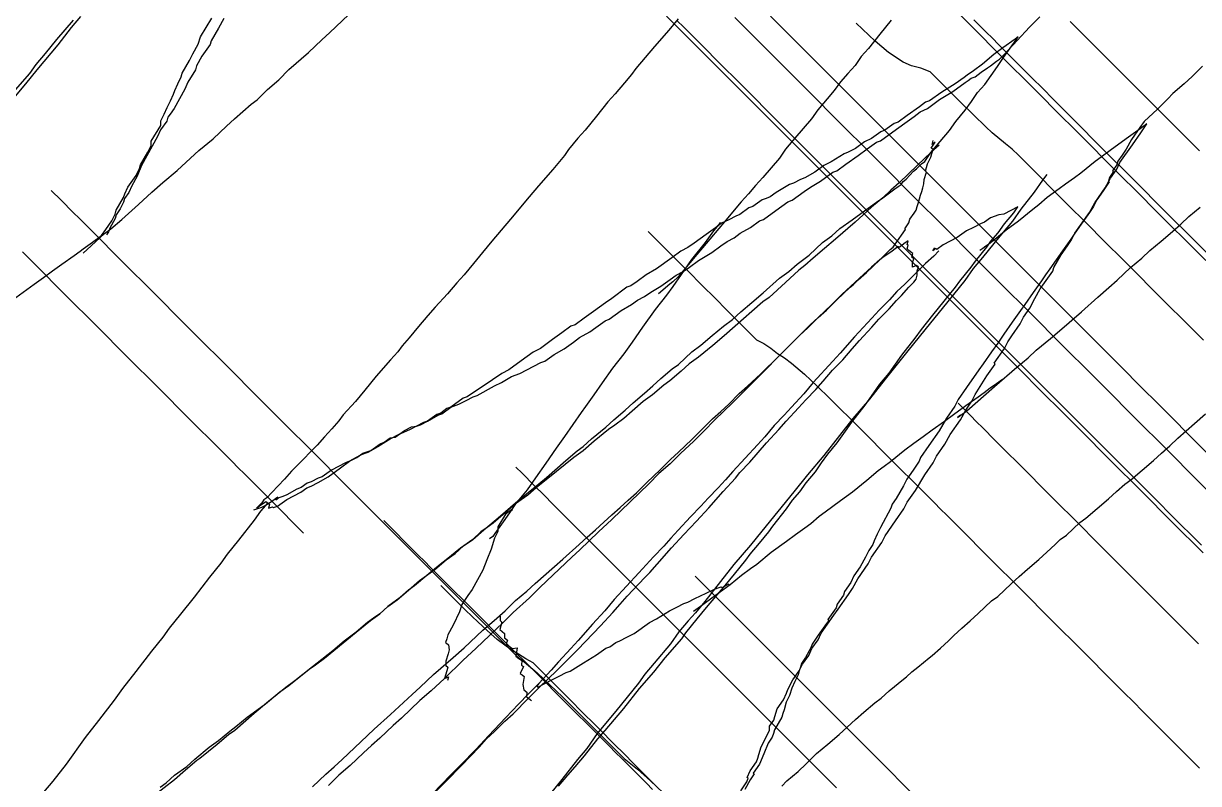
# Model space of a CAD drawing. Extents: x 432 to 1361, y 92 to 1023.
# Drawn here: x 592.3 to 820, y 452.8 to 600 of the extents above; entities that cross this region are included whole.
import ezdxf

# ---------------------------------------------------------------- set-up
doc = ezdxf.new("R2010")
doc.units = 0

msp = doc.modelspace()

# ---------------------------------------------------------------- linework, layer by layer
at = {"layer": '1', "color": 252}
for points in [[(603.295, 601.4, -686.407), (601.492, 599.245, -687.858), (598.878, 595.941, -690.731), (594.866, 591.058, -694.344), (592.658, 588.329, -696.507), (589.048, 584.02, -699.407)], [(603.792, 555.524, -878.784), (603.792, 555.524, -878.784), (603.792, 555.524, -878.784), (603.792, 555.524, -878.784), (605.381, 556.954, -879.439), (607.965, 559.389, -880.064), (609.15, 560.245, -881.429), (611.332, 562.103, -882.767), (614.51, 564.966, -884.075), (617.095, 567.399, -884.701), (619.276, 569.258, -886.037), (622.049, 571.544, -888.057), (624.636, 573.979, -888.685), (626.223, 575.411, -889.337), (628.997, 577.696, -891.357), (631.582, 580.131, -891.982), (633.171, 581.561, -892.637), (636.349, 584.423, -893.945), (637.533, 585.28, -895.312), (639.526, 587.286, -895.253), (641.708, 589.145, -896.592), (643.701, 591.151, -896.535), (647.47, 594.44, -898.525), (650.056, 596.876, -899.151), (651.644, 598.305, -899.806), (655.226, 601.743, -900.403)], [(719.126, 600.928, -157.002), (717.322, 598.774, -158.452), (714.522, 595.617, -159.932), (712.717, 593.463, -161.382), (710.914, 591.31, -162.833), (710.105, 590.159, -164.256), (708.704, 588.58, -164.995), (706.9, 586.426, -166.445), (705.5, 584.848, -167.184), (703.292, 582.119, -169.348), (701.084, 579.39, -171.509), (699.683, 577.81, -172.248), (697.877, 575.657, -173.7), (697.07, 574.505, -175.12), (694.861, 571.776, -177.283), (692.062, 568.618, -178.763), (690.257, 566.464, -180.214), (686.647, 562.157, -183.114), (684.843, 560.003, -184.565), (683.039, 557.849, -186.016), (681.235, 555.694, -187.467), (679.43, 553.54, -188.917), (677.626, 551.387, -190.368), (676.225, 549.808, -191.107), (674.421, 547.654, -192.559), (672.025, 545.073, -193.327), (670.624, 543.494, -194.067), (668.819, 541.34, -195.517), (667.015, 539.186, -196.967), (665.615, 537.607, -197.707), (664.807, 536.457, -199.13), (663.406, 534.878, -199.869), (660.605, 531.721, -201.348), (658.397, 528.992, -203.51), (656.593, 526.837, -204.962), (654.195, 524.256, -205.729), (653.388, 523.105, -207.152), (651.987, 521.527, -207.891), (650.586, 519.948, -208.629), (649.187, 518.369, -209.37), (648.189, 517.366, -209.397), (646.196, 515.359, -209.455), (644.204, 513.353, -209.513), (642.804, 511.775, -210.251), (640.408, 509.194, -211.019), (639.41, 508.19, -211.046), (638.818, 507.762, -210.365), (638.414, 507.186, -211.076), (638.414, 507.186, -211.076), (638.414, 507.186, -211.076), (638.414, 507.186, -211.076), (637.417, 506.183, -211.105), (637.417, 506.183, -211.105), (637.417, 506.183, -211.105), (638.011, 506.611, -211.789), (639.195, 507.467, -213.153), (639.572, 507.172, -215.939), (639.949, 506.876, -218.727), (639.733, 506.153, -220.834), (640.514, 506.433, -222.909), (640.702, 506.285, -224.303), (641.484, 506.566, -226.38), (643.261, 507.849, -228.428), (644.632, 508.557, -231.187), (646.007, 509.265, -233.947), (647.192, 510.12, -235.312), (647.972, 510.401, -237.388), (649.346, 511.109, -240.147), (651.311, 512.245, -243.589), (653.68, 513.957, -246.32), (655.458, 515.239, -248.368), (656.831, 515.948, -251.127), (658.015, 516.803, -252.493), (658.797, 517.083, -254.569), (659.577, 517.364, -256.645), (661.354, 518.646, -258.692), (662.136, 518.927, -260.77), (663.321, 519.782, -262.135), (664.289, 519.915, -265.605), (666.067, 521.199, -267.654), (667.44, 521.906, -270.413), (668.409, 522.039, -273.883), (669.19, 522.32, -275.961), (670.563, 523.027, -278.719), (672.529, 524.162, -282.161), (673.31, 524.443, -284.237), (675.087, 525.726, -286.284), (676.648, 526.287, -290.438), (678.021, 526.995, -293.197), (679.395, 527.703, -295.956), (680.176, 527.982, -298.033), (683.515, 529.827, -304.234), (684.888, 530.535, -306.994), (686.854, 531.671, -310.435), (688.415, 532.231, -314.588), (689.787, 532.939, -317.347), (691.161, 533.647, -320.106), (692.535, 534.354, -322.867), (693.316, 534.635, -324.943), (695.092, 535.918, -326.991), (697.058, 537.055, -330.432), (698.836, 538.338, -332.48), (700.02, 539.193, -333.846), (701.986, 540.329, -337.288), (703.171, 541.185, -338.652), (704.948, 542.469, -340.701), (705.729, 542.748, -342.777), (708.099, 544.459, -345.508), (710.064, 545.594, -348.951), (711.249, 546.45, -350.315), (712.622, 547.158, -353.074), (713.807, 548.014, -354.439), (715.773, 549.15, -357.882), (717.55, 550.433, -359.93), (718.734, 551.289, -361.295), (720.107, 551.996, -364.054), (721.292, 552.853, -365.42), (723.069, 554.136, -367.468), (725.627, 555.699, -371.592), (727.404, 556.983, -373.64), (728.589, 557.838, -375.006), (729.963, 558.546, -377.766), (731.148, 559.402, -379.131), (733.112, 560.537, -382.572), (734.891, 561.821, -384.62), (735.67, 562.102, -386.696), (738.04, 563.813, -389.427), (740.409, 565.524, -392.157), (741.19, 565.804, -394.235), (742.376, 566.659, -395.6), (743.561, 567.515, -396.966), (744.746, 568.371, -398.331), (746.712, 569.507, -401.774), (749.081, 571.216, -404.503), (749.861, 571.498, -406.579), (751.638, 572.781, -408.628), (754.008, 574.492, -411.358), (755.785, 575.774, -413.406), (757.563, 577.059, -415.455), (758.343, 577.339, -417.532), (760.713, 579.049, -420.262), (763.083, 580.761, -422.993), (764.859, 582.046, -425.04), (766.045, 582.901, -426.406), (767.418, 583.608, -429.164), (769.787, 585.32, -431.897), (772.346, 586.883, -436.021), (774.715, 588.595, -438.752), (775.308, 589.022, -439.434), (775.899, 589.45, -440.116), (776.68, 589.73, -442.194), (777.866, 590.585, -443.559), (779.051, 591.441, -444.924), (779.644, 591.869, -445.607), (780.235, 592.298, -446.29), (780.235, 592.298, -446.29), (780.235, 592.298, -446.29), (780.827, 592.725, -446.973), (780.827, 592.725, -446.973), (781.42, 593.152, -447.655), (782.416, 594.156, -447.627), (784.813, 596.738, -446.859), (787.21, 599.319, -446.091), (789.202, 601.325, -446.034)], [(820.838, 497.496, -493.898), (818.449, 499.887, -494.474), (817.253, 501.082, -494.763), (814.864, 503.471, -495.34), (812.473, 505.862, -495.915), (811.279, 507.057, -496.204), (808.888, 509.446, -496.779), (806.498, 511.837, -497.355), (805.303, 513.032, -497.644), (802.914, 515.422, -498.22), (800.524, 517.812, -498.797), (799.329, 519.007, -499.084), (796.939, 521.397, -499.66), (794.55, 523.787, -500.236), (792.16, 526.177, -500.813), (790.964, 527.371, -501.099), (788.574, 529.761, -501.677), (786.185, 532.152, -502.253), (784.99, 533.347, -502.541), (782.6, 535.736, -503.116), (780.21, 538.127, -503.693), (777.822, 540.516, -504.27), (775.432, 542.906, -504.846), (774.237, 544.101, -505.133), (771.846, 546.49, -505.709), (769.457, 548.881, -506.286), (768.261, 550.076, -506.573), (765.873, 552.466, -507.152), (763.482, 554.857, -507.726), (762.287, 556.051, -508.014), (759.897, 558.441, -508.589), (757.508, 560.831, -509.166), (756.312, 562.026, -509.454), (753.922, 564.416, -510.031), (751.533, 566.806, -510.607), (750.338, 568.001, -510.895), (747.947, 570.392, -511.471), (745.557, 572.783, -512.048), (743.168, 575.172, -512.624), (741.973, 576.367, -512.911), (739.582, 578.757, -513.487), (737.192, 581.147, -514.063), (735.998, 582.342, -514.352), (733.607, 584.732, -514.928), (731.219, 587.122, -515.504), (728.828, 589.512, -516.081), (726.438, 591.902, -516.657), (725.245, 593.096, -516.944), (722.853, 595.487, -517.52), (720.465, 597.877, -518.096), (719.269, 599.072, -518.384), (716.88, 601.461, -518.961)], [(730.107, 601.211, -481.274), (732.496, 598.821, -480.698), (734.886, 596.432, -480.12), (736.08, 595.237, -479.833), (738.471, 592.847, -479.256), (740.86, 590.457, -478.68), (742.055, 589.263, -478.393), (744.445, 586.873, -477.817), (746.835, 584.481, -477.241), (748.03, 583.286, -476.952), (750.42, 580.896, -476.377), (752.81, 578.506, -475.8), (754.005, 577.31, -475.511), (756.396, 574.921, -474.936), (758.785, 572.531, -474.359), (761.175, 570.14, -473.784), (762.37, 568.946, -473.495), (764.76, 566.556, -472.918), (767.149, 564.166, -472.342), (768.345, 562.97, -472.055), (770.734, 560.581, -471.478), (773.124, 558.191, -470.902), (774.32, 556.996, -470.614), (776.708, 554.607, -470.039), (779.098, 552.216, -469.462), (781.488, 549.826, -468.886), (783.879, 547.436, -468.31), (785.073, 546.24, -468.022), (787.463, 543.852, -467.446), (789.853, 541.461, -466.869), (791.048, 540.266, -466.582), (793.438, 537.876, -466.006), (795.828, 535.486, -465.429), (797.023, 534.292, -465.142), (799.412, 531.901, -464.566), (801.801, 529.511, -463.989), (804.192, 527.122, -463.412), (805.387, 525.926, -463.125), (807.776, 523.536, -462.549), (810.167, 521.147, -461.973), (811.361, 519.951, -461.684), (813.75, 517.561, -461.108), (816.141, 515.171, -460.533), (817.335, 513.976, -460.245), (819.725, 511.586, -459.667), (822.115, 509.196, -459.092)], [(821.845, 516.648, -571.841), (819.456, 519.038, -572.417), (817.065, 521.427, -572.993), (815.871, 522.623, -573.283), (813.482, 525.013, -573.858), (811.092, 527.402, -574.435), (809.896, 528.598, -574.722), (807.507, 530.988, -575.299), (806.312, 532.183, -575.586), (803.922, 534.572, -576.161), (801.532, 536.963, -576.738), (800.337, 538.157, -577.027), (797.948, 540.548, -577.603), (795.558, 542.937, -578.178), (794.364, 544.132, -578.466), (791.973, 546.521, -579.042), (789.583, 548.912, -579.619), (788.388, 550.107, -579.907), (785.999, 552.497, -580.484), (783.609, 554.887, -581.059), (782.415, 556.083, -581.347), (780.025, 558.472, -581.924), (778.83, 559.668, -582.212), (776.44, 562.057, -582.786), (774.049, 564.448, -583.363), (772.854, 565.642, -583.651), (770.464, 568.032, -584.228), (768.075, 570.423, -584.804), (766.88, 571.617, -585.093), (764.49, 574.008, -585.668), (762.099, 576.398, -586.244), (760.906, 577.593, -586.533), (758.514, 579.983, -587.109), (757.32, 581.178, -587.395), (754.931, 583.568, -587.973), (752.54, 585.958, -588.549), (751.346, 587.153, -588.837), (748.956, 589.543, -589.414), (746.567, 591.932, -589.99), (745.371, 593.128, -590.277), (742.981, 595.517, -590.853), (740.592, 597.907, -591.43), (739.397, 599.102, -591.718), (737.008, 601.493, -592.294)], [(821.361, 554.105, -434.534), (818.972, 556.496, -435.11), (816.582, 558.886, -435.685), (815.387, 560.081, -435.975), (812.998, 562.471, -436.55), (810.607, 564.861, -437.126), (809.412, 566.056, -437.414), (807.023, 568.446, -437.991), (805.829, 569.641, -438.278), (803.438, 572.03, -438.856), (801.048, 574.42, -439.432), (799.854, 575.615, -439.719), (797.464, 578.005, -440.295), (795.074, 580.394, -440.871), (793.878, 581.59, -441.159), (791.489, 583.981, -441.735), (790.294, 585.176, -442.025), (787.904, 587.564, -442.598), (785.515, 589.955, -443.177), (784.32, 591.149, -443.464), (781.93, 593.54, -444.039), (779.541, 595.93, -444.616), (778.345, 597.126, -444.904), (775.957, 599.515, -445.481), (773.565, 601.905, -446.056)], [(590.692, 587.193, -693.064), (593.492, 590.349, -691.585), (594.706, 592.076, -689.451), (596.51, 594.229, -688), (598.718, 596.959, -685.839), (601.922, 600.692, -683.648)], [(590.786, 546.983, -860.267), (594.341, 549.549, -864.364), (596.117, 550.833, -866.41), (597.895, 552.117, -868.458), (599.672, 553.399, -870.506), (602.041, 555.111, -873.237), (603.226, 555.967, -874.602), (603.819, 556.395, -875.286), (603.819, 556.395, -875.286), (605.597, 557.677, -877.334), (607.373, 558.961, -879.381), (607.373, 558.961, -879.381), (607.373, 558.961, -879.381), (607.373, 558.961, -879.381), (607.373, 558.961, -879.381), (607.373, 558.961, -879.381), (607.373, 558.961, -879.381), (608.181, 560.112, -877.96), (609.394, 561.838, -875.827), (610.013, 563.136, -873.01), (610.229, 563.859, -870.905), (611.656, 566.308, -866.667), (611.872, 567.032, -864.561), (612.492, 568.33, -861.746), (614.107, 570.631, -858.9), (614.728, 571.93, -856.086), (614.942, 572.653, -853.98), (616.37, 575.102, -849.743), (616.99, 576.401, -846.925), (617.018, 577.271, -843.427), (618.849, 580.295, -838.476), (618.875, 581.166, -834.978), (619.496, 582.465, -832.162), (620.115, 583.762, -829.345), (620.734, 585.061, -826.529), (621.353, 586.359, -823.714), (621.57, 587.083, -821.609), (622.19, 588.382, -818.793), (622.809, 589.68, -815.977), (623.024, 590.402, -813.871), (624.452, 592.851, -809.634), (625.073, 594.149, -806.816), (626.096, 596.024, -803.289), (626.527, 597.469, -799.08), (628.763, 601.07, -793.419)], [(631.078, 601.039, -803.147), (630.054, 599.166, -806.675), (628.626, 596.716, -810.912), (628.411, 595.993, -813.018), (626.795, 593.692, -815.862), (625.771, 591.818, -819.389), (625.555, 591.095, -821.495), (624.128, 588.646, -825.732), (623.509, 587.348, -828.55), (622.485, 585.474, -832.077), (621.461, 583.6, -835.603), (620.653, 582.45, -837.026), (620.249, 581.874, -837.736), (620.034, 581.151, -839.843), (618.822, 579.426, -841.976), (618.201, 578.127, -844.792), (617.178, 576.253, -848.319), (615.132, 572.505, -855.374), (614.295, 570.484, -860.294), (613.273, 568.61, -863.822), (612.653, 567.311, -866.638), (612.653, 567.311, -866.638), (611.844, 566.161, -868.059), (611.628, 565.439, -870.166), (611.009, 564.139, -872.983), (610.201, 562.99, -874.404), (609.985, 562.266, -876.509), (608.962, 560.392, -880.036), (608.746, 559.668, -882.142), (608.343, 559.093, -882.851), (608.343, 559.093, -882.851), (608.343, 559.093, -882.851)], [(760.424, 600.683, -329.323), (758.216, 597.953, -331.484), (756.006, 595.224, -333.646), (754.608, 593.646, -334.385), (753.395, 591.918, -336.52), (751.994, 590.34, -337.259), (750.594, 588.762, -337.999), (749.381, 587.036, -340.132), (747.982, 585.456, -340.871), (746.178, 583.304, -342.323), (744.965, 581.576, -344.456), (741.76, 577.844, -346.647), (739.956, 575.691, -348.096), (738.744, 573.965, -350.23), (735.54, 570.232, -352.42), (734.14, 568.654, -353.16), (732.738, 567.075, -353.899), (731.338, 565.496, -354.639), (727.73, 561.189, -357.541), (724.525, 557.455, -359.731), (722.72, 555.302, -361.181), (720.512, 552.572, -363.344), (719.111, 550.994, -364.082), (718.115, 549.99, -364.112), (718.115, 549.99, -364.112), (717.521, 549.562, -363.429), (715.342, 547.704, -362.092)], [(718.959, 600.567, -560.198), (720.153, 599.372, -559.909), (722.543, 596.982, -559.334), (724.933, 594.591, -558.756), (726.127, 593.397, -558.469), (728.517, 591.006, -557.892), (729.712, 589.812, -557.605), (732.103, 587.422, -557.028), (734.492, 585.032, -556.453), (735.686, 583.836, -556.164), (738.076, 581.447, -555.589), (740.466, 579.057, -555.013), (741.661, 577.862, -554.724), (744.052, 575.473, -554.148), (746.442, 573.082, -553.573), (747.637, 571.886, -553.284), (750.026, 569.497, -552.708), (752.416, 567.107, -552.132), (753.611, 565.912, -551.844), (756, 563.521, -551.267), (757.196, 562.325, -550.979), (759.585, 559.937, -550.403), (761.975, 557.545, -549.827), (763.171, 556.351, -549.538), (765.561, 553.961, -548.964), (767.951, 551.572, -548.388), (769.145, 550.375, -548.099), (771.535, 547.986, -547.523), (773.925, 545.596, -546.947), (775.12, 544.401, -546.659), (777.508, 542.01, -546.082), (778.704, 540.816, -545.794), (781.095, 538.426, -545.218), (783.484, 536.036, -544.642), (784.678, 534.84, -544.353), (787.069, 532.452, -543.778), (789.457, 530.062, -543.202), (790.652, 528.866, -542.913), (793.043, 526.477, -542.338), (795.433, 524.086, -541.76), (796.628, 522.891, -541.474), (799.018, 520.501, -540.897), (801.406, 518.112, -540.321), (802.602, 516.917, -540.033), (804.991, 514.527, -539.457), (806.186, 513.332, -539.171), (808.576, 510.941, -538.593), (810.967, 508.552, -538.017), (812.161, 507.357, -537.729), (814.551, 504.966, -537.153), (816.942, 502.576, -536.576), (818.136, 501.381, -536.289), (820.526, 498.991, -535.712)], [(820.914, 538.679, -894.289), (818.523, 541.069, -894.863), (816.132, 543.459, -895.438), (814.939, 544.655, -895.729), (812.549, 547.044, -896.303), (810.159, 549.434, -896.879), (808.964, 550.63, -897.168), (806.575, 553.019, -897.745), (804.184, 555.409, -898.32), (802.99, 556.604, -898.609), (800.6, 558.994, -899.185), (799.405, 560.19, -899.473), (797.014, 562.579, -900.048), (795.821, 563.775, -900.337), (793.43, 566.165, -900.912), (791.04, 568.554, -901.489), (789.845, 569.749, -901.778), (787.455, 572.139, -902.354), (785.066, 574.529, -902.93), (783.872, 575.724, -903.217), (782.535, 576.717, -903.754), (779.993, 578.892, -904.597), (778.759, 580.031, -904.953), (776.328, 582.363, -905.603), (773.921, 584.728, -906.211), (771.524, 587.107, -906.8), (769.131, 589.493, -907.382), (767.935, 590.686, -907.671), (766.183, 591.38, -907.731), (764.344, 591.846, -908.369), (762.729, 592.566, -908.883), (759.89, 594.449, -909.705), (757.311, 596.624, -910.383), (754.841, 598.924, -911.003), (753.625, 600.094, -911.301)], [(821.833, 555.348, -319.091), (819.444, 557.737, -319.668), (817.054, 560.128, -320.244), (815.859, 561.323, -320.532), (813.47, 563.713, -321.108), (811.078, 566.103, -321.685), (809.884, 567.298, -321.973), (807.494, 569.688, -322.548), (805.105, 572.078, -323.124), (803.911, 573.274, -323.412), (801.521, 575.663, -323.988), (799.13, 578.052, -324.564), (797.935, 579.248, -324.852), (795.546, 581.638, -325.428), (793.156, 584.028, -326.004), (791.961, 585.223, -326.292), (789.571, 587.613, -326.868), (787.869, 589.316, -327.278), (785.944, 591.24, -327.743), (783.597, 593.587, -328.309), (781.21, 595.974, -328.884), (780.015, 597.169, -329.173), (778.821, 598.363, -329.46), (776.432, 600.754, -330.037)], [(795.092, 600.456, -621.64), (797.481, 598.065, -621.064), (798.678, 596.87, -620.777), (801.066, 594.481, -620.199), (803.457, 592.09, -619.625), (804.652, 590.895, -619.336), (807.042, 588.505, -618.759), (809.43, 586.115, -618.183), (810.627, 584.92, -617.897), (813.015, 582.53, -617.319), (815.406, 580.14, -616.744), (816.6, 578.945, -616.456), (818.991, 576.556, -615.88), (820.185, 575.36, -615.59)], [(618.743, 452.136, -357.854), (619.929, 452.992, -359.218), (621.518, 454.423, -359.872), (623.887, 456.133, -362.602), (625.475, 457.565, -363.258), (628.25, 459.851, -365.277), (630.027, 461.134, -367.325), (632.208, 462.994, -368.663), (633.393, 463.849, -370.027), (635.574, 465.708, -371.364), (639.129, 468.275, -375.461), (641.902, 470.561, -377.481), (643.679, 471.845, -379.529), (647.638, 474.986, -382.912), (648.822, 475.843, -384.278), (650.601, 477.126, -386.327), (656.74, 482.126, -391.048), (659.514, 484.413, -393.068), (661.29, 485.696, -395.116), (662.878, 487.128, -395.77), (664.656, 488.412, -397.82), (666.838, 490.27, -399.155), (669.019, 492.129, -400.493), (671.98, 494.268, -403.905), (674.162, 496.126, -405.245), (675.939, 497.41, -407.291), (677.528, 498.841, -407.945), (679.305, 500.124, -409.994), (681.486, 501.983, -411.329), (684.26, 504.269, -413.35), (688.03, 507.559, -415.341), (691.396, 510.274, -418.043), (693.577, 512.132, -419.38), (697.346, 515.422, -421.37), (699.528, 517.281, -422.708), (700.713, 518.136, -424.074), (702.302, 519.568, -424.728), (705.076, 521.854, -426.747), (706.664, 523.285, -427.402), (708.846, 525.144, -428.739), (710.434, 526.575, -429.393), (712.615, 528.434, -430.73), (714.204, 529.864, -431.384), (715.793, 531.296, -432.039), (717.974, 533.154, -433.375), (719.159, 534.01, -434.74), (721.744, 536.444, -435.366), (723.521, 537.728, -437.415), (725.702, 539.587, -438.752), (727.883, 541.445, -440.089), (729.66, 542.727, -442.135), (731.249, 544.16, -442.79), (733.431, 546.018, -444.127), (735.611, 547.876, -445.465), (738.79, 550.738, -446.773), (740.568, 552.022, -448.822), (742.156, 553.453, -449.476), (744.526, 555.164, -452.207), (747.11, 557.598, -452.832), (748.888, 558.882, -454.88), (750.476, 560.313, -455.534), (752.846, 562.023, -458.265), (755.216, 563.735, -460.996), (757.586, 565.446, -463.726), (758.77, 566.301, -465.092), (761.14, 568.013, -467.822), (761.732, 568.44, -468.506), (761.732, 568.44, -468.506), (761.732, 568.44, -468.506), (762.324, 568.869, -469.189), (762.729, 569.445, -468.477), (763.321, 569.871, -469.159), (764.721, 571.45, -468.419), (765.314, 571.878, -469.104), (765.314, 571.878, -469.104), (766.311, 572.882, -469.075), (766.903, 573.31, -469.758), (766.903, 573.31, -469.758), (768.115, 575.036, -467.624), (769.92, 577.189, -466.172), (771.724, 579.343, -464.723), (772.936, 581.069, -462.588), (774.741, 583.223, -461.138), (775.953, 584.949, -459.005), (777.165, 586.675, -456.872), (778.564, 588.255, -456.131), (779.777, 589.981, -453.998), (780.99, 591.706, -451.866), (782.201, 593.432, -449.732), (783.816, 595.734, -446.887), (784.625, 596.885, -445.465), (785.029, 597.461, -444.754), (785.029, 597.461, -444.754), (785.029, 597.461, -444.754), (785.029, 597.461, -444.754), (784.436, 597.032, -444.071), (782.067, 595.321, -441.341), (780.29, 594.038, -439.291), (778.108, 592.179, -437.955), (776.331, 590.896, -435.907), (775.147, 590.04, -434.542), (774.554, 589.613, -433.86), (772.776, 588.329, -431.811), (770.219, 586.766, -427.687), (767.849, 585.055, -424.956), (767.067, 584.774, -422.878), (765.883, 583.919, -421.514), (763.513, 582.208, -418.783), (761.737, 580.924, -416.735), (760.956, 580.644, -414.659), (759.179, 579.36, -412.609), (758.398, 579.081, -410.534), (756.621, 577.797, -408.486), (755.247, 577.089, -405.727), (753.471, 575.805, -403.678), (752.098, 575.098, -400.919), (751.317, 574.817, -398.842), (748.757, 573.254, -394.718), (747.385, 572.546, -391.96), (745.607, 571.263, -389.909), (743.642, 570.127, -386.47), (742.861, 569.847, -384.392), (741.488, 569.139, -381.634), (740.708, 568.858, -379.558), (738.149, 567.295, -375.432), (736.964, 566.439, -374.067), (736.184, 566.159, -371.991), (735.402, 565.879, -369.915), (733.626, 564.596, -367.867), (732.845, 564.314, -365.79), (731.069, 563.032, -363.742), (730.288, 562.752, -361.665), (728.914, 562.044, -358.906), (727.541, 561.336, -356.146), (726.356, 560.48, -354.781), (724.579, 559.196, -352.733), (722.21, 557.486, -350.003), (721.025, 556.631, -348.638), (719.651, 555.922, -345.878), (717.874, 554.638, -343.83), (714.912, 552.5, -340.416), (712.946, 551.363, -336.975), (711.169, 550.08, -334.927), (709.984, 549.225, -333.561), (709.204, 548.945, -331.484), (706.241, 546.806, -328.071), (705.058, 545.951, -326.706), (703.872, 545.094, -325.341), (702.686, 544.238, -323.975), (700.91, 542.955, -321.926), (699.134, 541.673, -319.88), (698.352, 541.393, -317.802), (696.574, 540.109, -315.755), (694.798, 538.825, -313.706), (692.428, 537.114, -310.975), (691.055, 536.406, -308.217), (689.869, 535.55, -306.851), (688.684, 534.694, -305.484), (686.315, 532.984, -302.755), (684.942, 532.276, -299.996), (683.165, 530.992, -297.947), (678.237, 527.716, -291.093), (677.456, 527.438, -289.016), (675.087, 525.726, -286.284), (674.305, 525.447, -284.209), (673.121, 524.591, -282.843), (672.34, 524.31, -280.767), (670.563, 523.027, -278.719), (669.782, 522.747, -276.643), (668.409, 522.039, -273.883), (667.036, 521.33, -271.123), (664.881, 520.344, -266.288), (663.508, 519.634, -263.528), (660.951, 518.071, -259.405), (658.986, 516.936, -255.963), (658.204, 516.656, -253.886), (657.424, 516.375, -251.809), (655.458, 515.239, -248.368), (654.678, 514.959, -246.292), (653.304, 514.252, -243.533), (651.93, 513.542, -240.773), (650.154, 512.259, -238.726), (649.372, 511.979, -236.648), (648, 511.272, -233.89), (647.219, 510.991, -231.814), (646.033, 510.135, -230.447), (645.253, 509.856, -228.371), (643.288, 508.72, -224.929), (642.507, 508.44, -222.852), (641.726, 508.159, -220.776), (641.133, 507.731, -220.092), (641.538, 508.307, -219.382), (641.538, 508.307, -219.382), (640.353, 507.451, -218.017), (640.353, 507.451, -218.017), (639.76, 507.023, -217.333), (638.387, 506.316, -214.575), (637.607, 506.035, -212.498), (636.825, 505.755, -210.423)], [(820.752, 591.772, -616.536), (818.758, 589.765, -616.592), (817.169, 588.334, -615.938), (814.988, 586.476, -614.601), (813.991, 585.472, -614.63), (811.999, 583.466, -614.687), (809.413, 581.032, -614.06), (809.413, 581.032, -614.06), (809.413, 581.032, -614.06), (809.413, 581.032, -614.06), (809.413, 581.032, -614.06), (809.413, 581.032, -614.06), (809.413, 581.032, -614.06), (808.605, 579.881, -615.484), (806.989, 577.579, -618.328), (805.965, 575.706, -621.852), (805.157, 574.554, -623.276), (804.349, 573.404, -624.698), (804.134, 572.681, -626.804), (803.326, 571.53, -628.226), (803.516, 571.382, -629.62), (802.707, 570.232, -631.041), (802.492, 569.509, -633.148), (802.678, 569.361, -634.541), (801.468, 567.635, -636.676), (800.256, 565.909, -638.81), (799.636, 564.611, -641.625), (798.827, 563.46, -643.047), (797.212, 561.158, -645.891), (795.999, 559.432, -648.024), (795.192, 558.281, -649.446), (793.576, 555.98, -652.29), (792.363, 554.254, -654.425), (791.152, 552.528, -656.557), (790.344, 551.376, -657.981), (789.536, 550.225, -659.402), (787.92, 547.924, -662.247), (786.305, 545.623, -665.091), (785.495, 544.471, -666.513), (783.881, 542.171, -669.358), (782.264, 539.869, -672.202), (781.052, 538.143, -674.336), (779.84, 536.416, -676.469), (778.224, 534.114, -679.314), (777.416, 532.964, -680.737), (774.992, 529.512, -685.003), (773.376, 527.21, -687.848), (772.756, 525.912, -690.665), (771.14, 523.609, -693.509), (769.713, 521.161, -697.746), (767.692, 518.284, -701.303), (766.077, 515.982, -704.146), (765.86, 515.259, -706.251), (764.649, 513.534, -708.387), (763.435, 511.807, -710.518), (762.817, 510.509, -713.334), (761.39, 508.06, -717.573), (760.581, 506.909, -718.995), (760.366, 506.186, -721.101), (758.318, 502.438, -728.154), (757.698, 501.139, -730.969), (757.08, 499.841, -733.787), (756.865, 499.118, -735.892), (756.056, 497.968, -737.315), (755.436, 496.669, -740.13), (754.413, 494.796, -743.659), (753.2, 493.069, -745.791), (752.581, 491.771, -748.607), (751.369, 490.044, -750.739), (751.153, 489.322, -752.846), (749.941, 487.596, -754.978), (749.726, 486.872, -757.085), (748.11, 484.571, -759.928), (748.298, 484.423, -761.323), (747.895, 483.848, -762.034), (746.278, 481.547, -764.878), (745.065, 479.82, -767.011), (744.85, 479.098, -769.116), (743.826, 477.223, -772.642), (743.018, 476.073, -774.067), (742.803, 475.35, -776.17), (742.588, 474.627, -778.275), (742.371, 473.903, -780.379), (741.751, 472.605, -783.194), (741.133, 471.307, -786.011), (740.702, 469.861, -790.222), (740.082, 468.563, -793.039), (739.651, 467.117, -797.247), (739.435, 466.395, -799.354), (739.22, 465.67, -801.459), (737.792, 463.221, -805.695), (737.576, 462.499, -807.801), (737.361, 461.775, -809.907), (736.553, 460.625, -811.329), (735.717, 458.603, -816.25), (734.881, 456.581, -821.17), (733.669, 454.856, -823.304), (733.858, 454.707, -824.698), (733.05, 453.557, -826.12), (732.026, 451.684, -829.648)], [(731.245, 451.403, -827.57), (732.457, 453.129, -825.437), (732.673, 453.852, -823.332), (732.485, 454, -821.939), (733.104, 455.298, -819.122), (734.317, 457.024, -816.988), (734.532, 457.748, -814.885), (734.747, 458.47, -812.779), (735.179, 459.917, -808.569), (736.821, 463.088, -802.225), (736.849, 463.959, -798.727), (737.658, 465.11, -797.306), (737.872, 465.833, -795.201), (738.305, 467.279, -790.99), (739.517, 469.005, -788.857), (740.136, 470.303, -786.041), (740.352, 471.027, -783.934), (741.374, 472.901, -780.407), (742.588, 474.627, -778.275), (743.207, 475.924, -775.459), (744.419, 477.65, -773.325), (745.039, 478.95, -770.509), (746.251, 480.676, -768.376), (746.87, 481.974, -765.56), (748.083, 483.701, -763.427), (749.294, 485.426, -761.293), (750.102, 486.578, -759.871), (752.123, 489.454, -756.316), (752.931, 490.606, -754.893), (753.954, 492.478, -751.366), (755.974, 495.356, -747.81), (756.594, 496.654, -744.995), (758.613, 499.53, -741.438), (759.233, 500.829, -738.622), (761.253, 503.706, -735.067), (762.869, 506.008, -732.222), (763.489, 507.306, -729.406), (765.105, 509.608, -726.562), (766.936, 512.633, -721.611), (768.553, 514.935, -718.767), (769.172, 516.233, -715.951), (770.787, 518.533, -713.107), (771.811, 520.407, -709.58), (773.832, 523.285, -706.025), (774.855, 525.159, -702.497), (776.066, 526.885, -700.364), (776.686, 528.183, -697.547), (778.923, 531.784, -691.887), (780.537, 534.085, -689.042), (780.35, 534.232, -687.648), (782.371, 537.109, -684.093), (782.989, 538.408, -681.276), (783.798, 539.558, -679.855), (785.414, 541.859, -677.01), (786.033, 543.159, -674.194), (787.245, 544.884, -672.061), (788.27, 546.758, -668.533), (789.292, 548.632, -665.006), (790.101, 549.782, -663.583), (791.718, 552.084, -660.74), (791.933, 552.807, -658.635), (793.36, 555.256, -654.395), (794.572, 556.982, -652.262), (795.379, 558.133, -650.84), (795.999, 559.432, -648.024), (798.827, 563.46, -643.047), (799.852, 565.333, -639.52), (801.872, 568.211, -635.963), (802.895, 570.084, -632.436), (804.107, 571.81, -630.303), (804.727, 573.109, -627.486), (807.15, 576.561, -623.22), (808.766, 578.863, -620.374), (809.574, 580.014, -618.953), (809.978, 580.589, -618.243), (809.978, 580.589, -618.243), (809.387, 580.161, -617.56), (809.387, 580.161, -617.56), (809.387, 580.161, -617.56), (809.387, 580.161, -617.56), (809.387, 580.161, -617.56), (808.202, 579.306, -616.195), (806.424, 578.022, -614.145), (805.24, 577.167, -612.781), (802.87, 575.455, -610.049), (801.093, 574.172, -608.002), (799.907, 573.317, -606.636), (797.134, 571.03, -604.617), (795.95, 570.175, -603.252), (794.171, 568.891, -601.203), (792.987, 568.036, -599.839), (790.618, 566.324, -597.107), (789.028, 564.893, -596.453), (787.844, 564.038, -595.089), (785.069, 561.751, -593.069), (782.701, 560.04, -590.337), (780.518, 558.18, -589), (779.335, 557.325, -587.635), (778.744, 556.898, -586.952), (778.744, 556.898, -586.952), (778.151, 556.471, -586.27), (778.151, 556.471, -586.27), (777.559, 556.042, -585.587), (777.559, 556.042, -585.587), (777.559, 556.042, -585.587), (777.559, 556.042, -585.587), (777.559, 556.042, -585.587)], [(769.704, 576.467, -468.278), (768.115, 575.036, -467.624), (765.53, 572.602, -466.997), (761.948, 569.164, -466.401), (760.359, 567.732, -465.746), (758.77, 566.301, -465.092), (756.589, 564.443, -463.755), (755.001, 563.012, -463.101), (753.411, 561.581, -462.447), (749.641, 558.292, -460.456), (747.46, 556.433, -459.118), (745.279, 554.574, -457.782), (743.691, 553.143, -457.128), (742.505, 552.287, -455.762), (739.92, 549.853, -455.137), (736.743, 546.991, -453.828), (735.558, 546.136, -452.462), (733.376, 544.277, -451.125), (731.788, 542.847, -450.471), (728.019, 539.556, -448.481), (725.836, 537.697, -447.143), (723.063, 535.411, -445.124), (721.286, 534.128, -443.076), (719.697, 532.696, -442.421), (717.516, 530.838, -441.085), (716.331, 529.982, -439.719), (714.15, 528.123, -438.381), (712.372, 526.84, -436.333), (710.191, 524.981, -434.996), (708.603, 523.55, -434.343), (706.825, 522.267, -432.295), (705.641, 521.411, -430.929), (702.866, 519.125, -428.91), (700.686, 517.266, -427.573), (698.908, 515.982, -425.524), (695.542, 513.268, -422.822), (691.585, 510.127, -419.436), (689.996, 508.695, -418.783), (687.626, 506.983, -416.052), (683.263, 503.266, -413.378), (682.079, 502.411, -412.014), (680.893, 501.555, -410.647), (679.305, 500.124, -409.994), (676.937, 498.413, -407.263), (674.162, 496.126, -405.245), (672.977, 495.27, -403.877), (670.795, 493.411, -402.54), (668.022, 491.126, -400.52), (666.838, 490.27, -399.155), (665.248, 488.838, -398.501), (662.878, 487.128, -395.77), (661.29, 485.696, -395.116), (660.105, 484.841, -393.751), (658.92, 483.986, -392.387), (656.74, 482.126, -391.048), (654.37, 480.415, -388.318), (652.188, 478.557, -386.981), (648.23, 475.415, -383.595), (644.864, 472.7, -380.895), (643.086, 471.416, -378.846), (639.72, 468.702, -376.144), (636.948, 466.416, -374.125), (635.358, 464.984, -373.47), (633.177, 463.126, -372.132), (631.992, 462.27, -370.768), (629.811, 460.411, -369.431), (626.445, 457.697, -366.728), (625.853, 457.27, -366.045), (623.671, 455.411, -364.709), (621.49, 453.552, -363.372), (617.532, 450.41, -359.987)], [(648.276, 452.19, -480.14), (650.862, 454.623, -480.766), (652.451, 456.054, -481.419), (654.039, 457.485, -482.075), (657.621, 460.922, -482.672), (660.206, 463.357, -483.296), (663.384, 466.219, -484.606), (667.557, 470.084, -485.886), (669.146, 471.514, -486.54), (671.731, 473.948, -487.166), (675.502, 477.238, -489.157), (677.683, 479.097, -490.495), (681.265, 482.534, -491.092), (683.446, 484.393, -492.427), (685.627, 486.252, -493.764), (687.62, 488.257, -493.708), (689.801, 490.117, -495.046), (691.39, 491.548, -495.699), (695.16, 494.838, -497.69), (696.748, 496.269, -498.344), (699.926, 499.131, -499.654), (701.515, 500.562, -500.309), (703.103, 501.992, -500.961), (704.693, 503.424, -501.616), (706.282, 504.855, -502.27), (707.87, 506.285, -502.925), (709.459, 507.717, -503.579), (711.048, 509.148, -504.233), (713.04, 511.154, -504.176), (715.626, 513.588, -504.802), (717.618, 515.594, -504.745), (719.207, 517.026, -505.4), (721.792, 519.459, -506.025), (725.777, 523.472, -505.911), (727.367, 524.904, -506.567), (728.955, 526.334, -507.22), (730.948, 528.341, -507.163), (732.537, 529.772, -507.817), (735.123, 532.206, -508.444), (738.704, 535.643, -509.041), (740.697, 537.65, -508.983), (742.691, 539.656, -508.927), (744.279, 541.087, -509.582), (746.272, 543.093, -509.524), (747.86, 544.525, -510.179), (749.853, 546.531, -510.12), (752.438, 548.965, -510.747), (753.031, 549.393, -511.429), (754.026, 550.395, -511.402), (755.616, 551.827, -512.056), (758.201, 554.261, -512.681), (759.197, 555.264, -512.652), (760.193, 556.267, -512.624), (760.786, 556.696, -513.308), (760.786, 556.696, -513.308), (760.786, 556.696, -513.308), (760.786, 556.696, -513.308), (761.191, 557.27, -512.596), (763.21, 560.148, -509.04), (763.022, 560.295, -507.647), (763.829, 561.446, -506.224), (764.046, 562.169, -504.119), (764.853, 563.32, -502.697), (765.257, 563.896, -501.986), (765.472, 564.619, -499.881), (765.689, 565.341, -497.777), (765.905, 566.064, -495.672), (766.12, 566.787, -493.566), (766.335, 567.51, -491.461), (766.551, 568.234, -489.355), (766.767, 568.956, -487.251), (766.794, 569.828, -483.751), (767.225, 571.272, -479.543), (767.037, 571.42, -478.148), (767.468, 572.867, -473.939), (768.088, 574.165, -471.123), (768.303, 574.887, -469.017), (768.519, 575.611, -466.912), (768.33, 575.758, -465.519), (768.142, 575.906, -464.126), (768.95, 577.057, -462.702), (768.357, 576.628, -462.02), (768.357, 576.628, -462.02), (768.357, 576.628, -462.02), (768.357, 576.628, -462.02), (768.357, 576.628, -462.02), (768.357, 576.628, -462.02), (768.357, 576.628, -462.02), (768.573, 577.352, -459.915)], [(790.565, 570.824, -578.219), (789.756, 569.674, -579.641), (788.141, 567.373, -582.487), (785.529, 564.068, -585.359), (783.913, 561.766, -588.204), (782.109, 559.612, -589.654), (780.304, 557.458, -591.106), (778.096, 554.728, -593.266), (776.292, 552.575, -594.718), (774.676, 550.273, -597.562), (772.467, 547.544, -599.724), (770.258, 544.814, -601.887), (768.05, 542.085, -604.048), (765.841, 539.356, -606.21), (763.633, 536.626, -608.371), (759.217, 531.168, -612.695), (756.201, 527.287, -616.28), (752.995, 523.556, -618.469), (750.383, 520.25, -621.342), (747.367, 516.37, -624.927), (744.162, 512.638, -627.116), (741.549, 509.333, -629.99), (735.328, 501.719, -635.764), (733.119, 498.991, -637.928), (729.915, 495.258, -640.116), (727.302, 491.954, -642.989), (724.285, 488.073, -646.573), (722.481, 485.919, -648.024), (721.082, 484.34, -648.764), (719.277, 482.187, -650.215), (717.661, 479.885, -653.06), (714.456, 476.152, -655.25), (712.652, 473.999, -656.701), (711.439, 472.272, -658.833), (709.231, 469.543, -660.996), (707.022, 466.814, -663.157), (703.414, 462.505, -666.058), (701.393, 459.628, -669.613), (699.589, 457.474, -671.063), (696.572, 453.594, -674.648), (694.364, 450.865, -676.81)], [(597.632, 567.724, -882.344), (599.555, 565.799, -881.881), (601.904, 563.451, -881.314), (603.096, 562.259, -881.028), (605.485, 559.87, -880.45), (607.874, 557.481, -879.874), (609.07, 556.285, -879.586), (611.458, 553.895, -879.01), (613.849, 551.506, -878.434), (615.045, 550.31, -878.147), (617.433, 547.921, -877.571), (619.823, 545.53, -876.994), (621.018, 544.335, -876.707), (623.409, 541.946, -876.13), (625.797, 539.555, -875.553), (628.188, 537.166, -874.978), (629.383, 535.971, -874.69), (631.773, 533.581, -874.114), (634.162, 531.19, -873.537), (635.357, 529.996, -873.248), (637.747, 527.606, -872.673), (640.137, 525.216, -872.097), (642.526, 522.826, -871.521), (644.916, 520.436, -870.944), (646.111, 519.241, -870.657), (648.501, 516.851, -870.079), (650.89, 514.461, -869.503), (652.086, 513.266, -869.216), (654.476, 510.877, -868.642), (656.865, 508.486, -868.064), (658.06, 507.291, -867.775), (660.449, 504.901, -867.201), (662.84, 502.511, -866.624), (664.034, 501.317, -866.336), (666.425, 498.926, -865.76), (668.815, 496.537, -865.183), (670.009, 495.341, -864.896), (672.398, 492.951, -864.319), (674.789, 490.562, -863.744), (677.179, 488.172, -863.167), (678.373, 486.977, -862.879), (680.764, 484.587, -862.303), (683.153, 482.196, -861.726), (685.543, 479.806, -861.15), (687.933, 477.417, -860.573), (689.269, 476.423, -860.036), (691.81, 474.248, -859.194), (693.044, 473.109, -858.838), (694.266, 471.951, -858.506), (696.682, 469.599, -857.882), (699.083, 467.225, -857.286), (701.477, 464.842, -856.701), (703.869, 462.455, -856.121), (705.065, 461.26, -855.831), (707.454, 458.872, -855.255), (708.65, 457.677, -854.966), (711.273, 455.62, -853.981), (713.761, 453.37, -853.229), (716.193, 451.039, -852.58)], [(695.953, 452.296, -677.465), (697.758, 454.451, -676.014), (699.158, 456.029, -675.276), (700.962, 458.183, -673.824), (703.575, 461.487, -670.951), (704.975, 463.066, -670.211), (706.781, 465.22, -668.762), (708.584, 467.374, -667.311), (711.601, 471.254, -663.727), (714.401, 474.411, -662.246), (716.61, 477.141, -660.086), (719.815, 480.873, -657.895), (720.622, 482.024, -656.471), (722.831, 484.753, -654.31), (724.635, 486.907, -652.859), (726.44, 489.061, -651.409), (728.245, 491.215, -649.958), (730.049, 493.369, -648.509), (732.258, 496.099, -646.347), (733.065, 497.249, -644.925), (734.87, 499.403, -643.474), (736.674, 501.557, -642.022), (737.482, 502.708, -640.6), (740.094, 506.013, -637.727), (741.306, 507.739, -635.594), (742.706, 509.318, -634.854), (743.919, 511.044, -632.721), (745.724, 513.198, -631.271), (746.935, 514.924, -629.138), (748.147, 516.649, -627.003), (749.951, 518.805, -625.553), (751.567, 521.106, -622.708), (752.78, 522.833, -620.576), (755.392, 526.137, -617.703), (756.604, 527.862, -615.568), (758.22, 530.165, -612.723), (760.025, 532.318, -611.273), (762.448, 535.77, -607.007), (765.06, 539.075, -604.133), (766.273, 540.802, -602.001), (768.481, 543.531, -599.838), (770.689, 546.261, -597.676), (772.899, 548.99, -595.515), (773.706, 550.141, -594.092), (775.915, 552.87, -591.93), (776.722, 554.02, -590.508), (778.931, 556.75, -588.345), (779.74, 557.902, -586.924), (781.14, 559.479, -586.184), (781.14, 559.479, -586.184), (781.14, 559.479, -586.184), (782.351, 561.206, -584.052), (784.156, 563.36, -582.601), (784.963, 564.511, -581.178), (784.963, 564.511, -581.178), (784.963, 564.511, -581.178), (784.963, 564.511, -581.178), (784.963, 564.511, -581.178), (784.963, 564.511, -581.178), (783.592, 563.802, -578.418), (782.218, 563.095, -575.66), (781.248, 562.962, -572.188), (779.686, 562.401, -568.035), (778.501, 561.546, -566.67), (777.721, 561.266, -564.595), (776.347, 560.558, -561.835), (774.974, 559.85, -559.076), (773.198, 558.567, -557.027), (771.824, 557.858, -554.269), (770.45, 557.151, -551.509), (769.265, 556.295, -550.144), (769.078, 556.442, -548.75), (768.485, 556.015, -548.067), (768.485, 556.015, -548.067), (768.485, 556.015, -548.067), (768.485, 556.015, -548.067), (768.485, 556.015, -548.067), (768.485, 556.015, -548.067), (768.485, 556.015, -548.067), (768.485, 556.015, -548.067), (768.485, 556.015, -548.067), (768.485, 556.015, -548.067), (768.485, 556.015, -548.067), (768.485, 556.015, -548.067), (768.485, 556.015, -548.067), (768.485, 556.015, -548.067), (768.485, 556.015, -548.067), (768.485, 556.015, -548.067), (768.89, 556.59, -547.356)], [(773.859, 524.156, -702.526), (773.267, 523.727, -701.842), (773.267, 523.727, -701.842), (773.267, 523.727, -701.842), (773.267, 523.727, -701.842), (775.044, 525.011, -703.891), (778.815, 528.301, -705.882), (780.403, 529.732, -706.535), (784.765, 533.45, -709.211), (786.946, 535.308, -710.546), (788.536, 536.739, -711.201), (791.309, 539.025, -713.221), (793.49, 540.884, -714.557), (797.26, 544.174, -716.549), (800.437, 547.036, -717.857), (802.618, 548.895, -719.195), (804.208, 550.327, -719.848), (806.793, 552.76, -720.474), (808.973, 554.618, -721.81), (810.563, 556.05, -722.464), (812.744, 557.908, -723.802), (814.926, 559.768, -725.14), (816.514, 561.198, -725.793), (818.103, 562.629, -726.447), (820.284, 564.488, -727.786)], [(726.949, 560.908, -355.464), (726.949, 560.908, -355.464), (727.353, 561.483, -354.754), (727.353, 561.483, -354.754), (727.353, 561.483, -354.754), (727.353, 561.483, -354.754), (727.353, 561.483, -354.754), (725.952, 559.904, -355.492), (724.336, 557.602, -358.338), (721.724, 554.299, -361.21), (719.703, 551.422, -364.766), (718.088, 549.12, -367.61), (716.876, 547.393, -369.743), (714.667, 544.664, -371.906), (712.243, 541.211, -376.172), (710.223, 538.334, -379.727), (708.607, 536.034, -382.571), (706.398, 533.303, -384.735), (704.378, 530.427, -388.29), (702.763, 528.126, -391.134), (701.146, 525.825, -393.979), (700.338, 524.672, -395.401), (698.723, 522.371, -398.245), (697.106, 520.07, -401.091), (695.491, 517.767, -403.935), (693.47, 514.892, -407.49), (691.45, 512.015, -411.045), (689.833, 509.713, -413.89), (687.626, 506.983, -416.052), (686.413, 505.257, -418.185), (685.202, 503.531, -420.318), (683.586, 501.229, -423.163), (683.181, 500.654, -423.875), (682.59, 500.227, -423.191), (682.59, 500.227, -423.191)], [(672.182, 451.298, -582.999), (674.174, 453.304, -582.942), (677.163, 456.314, -582.857), (680.556, 459.899, -582.06), (681.958, 461.478, -581.319), (683.546, 462.909, -581.974), (685.539, 464.914, -581.917), (687.128, 466.347, -582.573), (690.117, 469.355, -582.487), (692.11, 471.362, -582.43), (695.691, 474.799, -583.027), (697.684, 476.805, -582.97), (699.677, 478.811, -582.913), (704.068, 483.4, -582.088), (706.464, 485.982, -581.321), (707.863, 487.56, -580.581), (709.264, 489.139, -579.84), (712.657, 492.724, -579.044), (713.654, 493.728, -579.015), (715.054, 495.306, -578.277), (717.854, 498.463, -576.797), (720.252, 501.045, -576.029), (722.649, 503.626, -575.26), (725.045, 506.207, -574.493), (727.846, 509.365, -573.014), (730.244, 511.947, -572.246), (731.051, 513.098, -570.823), (733.044, 515.104, -570.767), (736.248, 518.837, -568.577), (738.646, 521.419, -567.809), (740.046, 522.997, -567.069), (742.443, 525.579, -566.301), (743.844, 527.157, -565.56), (745.836, 529.163, -565.504), (747.237, 530.743, -564.764), (749.042, 532.896, -563.314), (751.034, 534.902, -563.257), (752.839, 537.057, -561.806), (754.239, 538.635, -561.068), (756.636, 541.217, -560.3), (758.036, 542.795, -559.56), (760.028, 544.803, -559.502), (761.429, 546.381, -558.763), (762.424, 547.384, -558.734), (763.826, 548.962, -557.995), (764.823, 549.965, -557.965), (765.226, 550.541, -557.255), (765.226, 550.541, -557.255), (765.226, 550.541, -557.255), (765.226, 550.541, -557.255), (765.226, 550.541, -557.255), (765.441, 551.263, -555.15), (765.47, 552.135, -551.651), (765.685, 552.857, -549.546), (765.307, 553.153, -546.758), (764.527, 552.872, -544.682), (764.554, 553.743, -541.184), (764.77, 554.466, -539.079), (764.392, 554.761, -536.291), (764.609, 555.484, -534.187), (764.42, 555.632, -532.792), (763.855, 556.075, -528.611), (763.478, 556.37, -525.823), (763.694, 557.093, -523.718), (763.694, 557.093, -523.718), (763.505, 557.241, -522.324), (763.721, 557.963, -520.219), (763.129, 557.535, -519.537), (763.129, 557.535, -519.537), (762.536, 557.108, -518.854), (761.944, 556.679, -518.172), (761.944, 556.679, -518.172), (761.755, 556.828, -516.778), (761.162, 556.399, -516.095), (760.571, 555.971, -515.412), (759.385, 555.117, -514.046), (758.794, 554.689, -513.364), (758.201, 554.261, -512.681), (756.612, 552.829, -512.027), (755.024, 551.399, -511.373), (753.434, 549.969, -510.719), (750.849, 547.534, -510.091), (748.857, 545.528, -510.15), (746.272, 543.093, -509.524), (744.683, 541.662, -508.869), (742.691, 539.656, -508.927), (741.694, 538.653, -508.955), (738.704, 535.643, -509.041), (735.716, 532.634, -509.126), (733.723, 530.628, -509.183), (731.729, 528.621, -509.239), (729.737, 526.614, -509.296), (726.155, 523.178, -508.698), (724.162, 521.171, -508.756), (722.169, 519.165, -508.813), (719.584, 516.73, -508.188), (717.59, 514.723, -508.243), (715.409, 512.865, -506.906), (713.417, 510.859, -506.964), (709.834, 507.421, -506.366), (706.253, 503.985, -505.769), (703.669, 501.55, -505.144), (700.087, 498.112, -504.546), (698.498, 496.682, -503.893), (694.917, 493.245, -503.295), (692.332, 490.81, -502.669), (690.338, 488.804, -502.725), (687.161, 485.943, -501.418), (685.167, 483.934, -501.473), (679.998, 479.067, -500.223), (677.413, 476.633, -499.597), (673.831, 473.196, -499), (671.245, 470.762, -498.374), (669.065, 468.903, -497.036), (665.482, 465.465, -496.44), (663.895, 464.034, -495.785), (661.309, 461.599, -495.159), (659.719, 460.169, -494.504), (658.131, 458.739, -493.85), (655.546, 456.304, -493.226), (653.365, 454.445, -491.887), (651.372, 452.439, -491.945)], [(713.323, 559.76, -365.076), (715.247, 557.836, -364.612), (717.595, 555.488, -364.047), (719.981, 553.102, -363.471), (721.176, 551.908, -363.184), (723.565, 549.518, -362.607), (726.464, 546.62, -361.909), (728.388, 544.696, -361.445), (730.735, 542.348, -360.879), (733.121, 539.961, -360.304), (734.315, 538.767, -360.016), (735.728, 538.027, -358.741), (737.063, 537.127, -357.814), (738.35, 536.123, -357.109), (739.747, 535.255, -356.301), (741.072, 534.271, -355.676), (743.601, 532.11, -354.737), (744.831, 530.972, -354.355), (746.05, 529.815, -354.007), (748.464, 527.466, -353.367), (750.865, 525.093, -352.762), (752.062, 523.903, -352.468), (754.455, 521.517, -351.885), (756.847, 519.13, -351.305), (758.041, 517.936, -351.017), (760.431, 515.545, -350.439), (762.822, 513.156, -349.864), (764.017, 511.961, -349.574), (766.407, 509.571, -348.998), (768.797, 507.181, -348.423), (769.991, 505.986, -348.134), (771.186, 504.791, -347.846), (773.576, 502.401, -347.271), (775.966, 500.01, -346.695), (777.16, 498.815, -346.406), (779.55, 496.426, -345.829), (781.941, 494.036, -345.255), (783.135, 492.841, -344.967), (785.526, 490.45, -344.389), (787.916, 488.061, -343.814), (789.11, 486.866, -343.526), (791.5, 484.476, -342.95), (793.89, 482.086, -342.373), (795.085, 480.891, -342.086), (797.475, 478.501, -341.509), (799.864, 476.111, -340.933), (801.059, 474.916, -340.645), (803.45, 472.525, -340.069), (805.839, 470.136, -339.493), (807.034, 468.941, -339.204), (809.423, 466.55, -338.629), (811.813, 464.161, -338.053), (813.009, 462.966, -337.765), (815.398, 460.576, -337.188), (817.788, 458.186, -336.612), (818.983, 456.99, -336.324), (820.178, 455.796, -336.036)], [(646.497, 501.347, -217.973), (644.574, 503.272, -218.439), (642.226, 505.619, -219.004), (639.839, 508.005, -219.579), (637.45, 510.394, -220.156), (635.06, 512.784, -220.732), (633.865, 513.98, -221.019), (632.671, 515.174, -221.309), (630.281, 517.565, -221.884), (627.891, 519.954, -222.46), (626.696, 521.15, -222.748), (624.306, 523.54, -223.325), (621.916, 525.929, -223.9), (620.722, 527.125, -224.188), (618.332, 529.515, -224.765), (615.942, 531.905, -225.341), (614.747, 533.1, -225.629), (612.358, 535.49, -226.205), (609.968, 537.88, -226.781), (608.772, 539.075, -227.068), (606.384, 541.463, -227.645), (603.993, 543.855, -228.22), (602.799, 545.049, -228.509), (600.408, 547.44, -229.085), (598.019, 549.83, -229.662), (596.824, 551.025, -229.95), (594.433, 553.415, -230.526), (592.044, 555.804, -231.102)], [(769.643, 556, -552.932), (768.646, 554.996, -552.961), (767.057, 553.566, -552.307), (765.064, 551.56, -552.362), (763.072, 549.553, -552.42), (761.485, 548.122, -551.765), (760.082, 546.543, -552.505), (758.091, 544.537, -552.562), (756.689, 542.958, -553.303), (753.296, 539.373, -554.098), (750.497, 536.217, -555.577), (749.095, 534.638, -556.317), (745.297, 530.478, -557.824), (743.494, 528.323, -559.274), (741.097, 525.741, -560.041), (739.696, 524.163, -560.782), (737.704, 522.156, -560.839), (735.899, 520.003, -562.29), (734.499, 518.423, -563.03), (732.103, 515.842, -563.799), (729.705, 513.261, -564.566), (728.305, 511.682, -565.306), (726.903, 510.103, -566.045), (724.912, 508.098, -566.102), (723.511, 506.518, -566.841), (721.518, 504.512, -566.898), (719.122, 501.931, -567.666), (717.722, 500.352, -568.406), (716.321, 498.773, -569.146), (714.328, 496.767, -569.202), (712.927, 495.188, -569.942), (711.526, 493.609, -570.682), (709.13, 491.027, -571.45), (706.734, 488.446, -572.219), (704.929, 486.293, -573.668), (702.532, 483.711, -574.438), (699.731, 480.553, -575.916), (698.331, 478.975, -576.656), (695.934, 476.393, -577.422), (694.534, 474.814, -578.162), (692.137, 472.232, -578.931), (690.145, 470.226, -578.989), (688.151, 468.22, -579.045), (685.754, 465.637, -579.812), (682.362, 462.053, -580.609), (679.964, 459.471, -581.376), (676.975, 456.461, -581.463), (674.982, 454.455, -581.518), (671.589, 450.871, -582.316)], [(722.105, 486.215, -645.237), (722.105, 486.215, -645.237), (722.105, 486.215, -645.237), (722.105, 486.215, -645.237), (722.105, 486.215, -645.237), (723.882, 487.497, -647.285), (725.659, 488.782, -649.333), (729.214, 491.348, -653.429), (731.395, 493.206, -654.765), (733.172, 494.49, -656.813), (734.356, 495.345, -658.179), (737.13, 497.632, -660.198), (740.093, 499.771, -663.612), (741.87, 501.055, -665.661), (743.647, 502.337, -667.709), (744.831, 503.194, -669.073), (746.42, 504.624, -669.728), (747.604, 505.48, -671.092), (750.567, 507.619, -674.507), (752.936, 509.331, -677.238), (755.71, 511.617, -679.257), (757.892, 513.475, -680.594), (759.077, 514.33, -681.96), (760.261, 515.186, -683.325), (763.034, 517.473, -685.344), (764.812, 518.757, -687.392), (766.589, 520.04, -689.44), (768.366, 521.324, -691.488), (770.737, 523.034, -694.219), (772.514, 524.318, -696.267), (774.883, 526.029, -698.998), (777.252, 527.741, -701.73), (778.437, 528.597, -703.095), (779.03, 529.024, -703.777), (779.622, 529.452, -704.459), (780.807, 530.307, -705.825), (781.992, 531.162, -707.19)], [(819.973, 479.875, -685.864), (818.778, 481.07, -686.151), (816.388, 483.46, -686.728), (813.999, 485.85, -687.304), (812.804, 487.045, -687.592), (810.413, 489.435, -688.168), (808.024, 491.824, -688.745), (806.829, 493.019, -689.032), (804.439, 495.409, -689.608), (802.049, 497.799, -690.185), (800.854, 498.994, -690.472), (799.66, 500.189, -690.761), (797.27, 502.58, -691.337), (794.879, 504.969, -691.912), (793.685, 506.164, -692.201), (791.295, 508.555, -692.777), (788.905, 510.944, -693.352), (787.711, 512.14, -693.641), (785.32, 514.53, -694.217), (782.423, 517.427, -694.916), (780.498, 519.351, -695.38), (778.151, 521.699, -695.945), (776.96, 522.891, -696.232), (775.766, 524.086, -696.522), (773.376, 526.475, -697.096)], [(739.189, 452.317, -856.729), (740.185, 453.319, -856.7), (742.365, 455.177, -858.035), (743.955, 456.609, -858.69), (745.947, 458.615, -858.634), (748.129, 460.474, -859.971), (750.31, 462.333, -861.307), (751.898, 463.764, -861.961), (753.488, 465.196, -862.616), (755.075, 466.626, -863.269), (757.257, 468.485, -864.607), (758.443, 469.341, -865.973), (760.03, 470.771, -866.626), (762.805, 473.059, -868.647), (763.396, 473.485, -869.329), (764.393, 474.489, -869.301), (765.578, 475.345, -870.666), (767.76, 477.203, -872.004), (768.351, 477.631, -872.685), (769.941, 479.062, -873.341), (771.53, 480.494, -873.995), (772.526, 481.496, -873.967), (774.114, 482.927, -874.62), (775.704, 484.358, -875.276), (777.292, 485.788, -875.927), (779.877, 488.223, -876.555), (781.063, 489.079, -877.92), (783.647, 491.513, -878.546), (785.235, 492.945, -879.201), (786.826, 494.375, -879.854), (789.005, 496.234, -881.191), (790.595, 497.665, -881.846), (792.183, 499.096, -882.5), (793.18, 500.099, -882.472), (794.366, 500.955, -883.838), (796.95, 503.389, -884.462), (798.135, 504.244, -885.827), (800.316, 506.103, -887.165), (802.496, 507.962, -888.501), (804.086, 509.393, -889.156), (805.674, 510.824, -889.81), (806.859, 511.68, -891.175), (809.041, 513.538, -892.513), (811.222, 515.397, -893.849), (812.811, 516.828, -894.503), (814.4, 518.259, -895.158), (815.988, 519.69, -895.813), (817.578, 521.12, -896.466), (819.166, 522.551, -897.121), (821.348, 524.411, -898.458)], [(749.785, 452.002, -408.284), (747.395, 454.392, -408.86), (745.006, 456.782, -409.436), (743.81, 457.977, -409.724), (742.617, 459.172, -410.013), (740.226, 461.562, -410.589), (737.836, 463.952, -411.166), (736.641, 465.147, -411.453), (734.251, 467.537, -412.029), (732.549, 469.24, -412.44), (730.625, 471.165, -412.905), (728.276, 473.511, -413.471), (725.89, 475.897, -414.046), (724.697, 477.093, -414.332), (722.306, 479.483, -414.91), (719.917, 481.873, -415.485), (718.213, 483.576, -415.895), (716.289, 485.499, -416.36), (713.942, 487.847, -416.926), (712.75, 489.04, -417.213), (710.363, 491.428, -417.789), (708.658, 493.131, -418.199), (706.735, 495.056, -418.663), (704.387, 497.404, -419.23), (701.493, 500.297, -419.925), (699.569, 502.221, -420.39), (697.222, 504.57, -420.957), (694.836, 506.956, -421.532), (693.134, 508.658, -421.942), (691.21, 510.582, -422.405), (688.861, 512.93, -422.971), (687.67, 514.122, -423.26)], [(639.572, 507.172, -215.939), (638.171, 505.593, -216.679), (636.959, 503.866, -218.813), (633.943, 499.986, -222.397), (631.735, 497.257, -224.559), (630.522, 495.532, -226.693), (628.314, 492.801, -228.855), (625.297, 488.921, -232.439), (622.686, 485.617, -235.312), (620.477, 482.888, -237.473), (619.265, 481.161, -239.607), (617.057, 478.432, -241.768), (614.04, 474.552, -245.353), (611.427, 471.246, -248.227), (609.812, 468.945, -251.07), (606.795, 465.066, -254.654), (604.183, 461.76, -257.528), (600.546, 456.582, -263.927), (597.934, 453.278, -266.801), (596.13, 451.124, -268.251)], [(687.006, 505.686, -418.868), (686.817, 505.832, -417.474), (685.632, 504.977, -416.11), (686.037, 505.553, -415.398), (686.037, 505.553, -415.398), (686.037, 505.553, -415.398), (686.037, 505.553, -415.398), (685.632, 504.977, -416.11), (684.206, 502.528, -420.346), (684.178, 501.657, -423.846), (683.559, 500.359, -426.663), (682.913, 498.191, -432.978), (682.075, 496.169, -437.897), (681.242, 494.148, -442.82), (680.217, 492.274, -446.347), (679.194, 490.4, -449.874), (678.386, 489.249, -451.297), (677.174, 487.523, -453.43), (676.743, 486.076, -457.641), (675.503, 483.479, -463.272), (674.479, 481.606, -466.798), (674.263, 480.883, -468.903), (674.048, 480.16, -471.008), (674.048, 480.16, -471.008), (674.237, 480.013, -472.402), (674.613, 479.717, -475.189), (674.775, 478.699, -480.084), (674.559, 477.976, -482.187), (674.128, 476.531, -486.398), (674.101, 475.659, -489.897), (674.478, 475.365, -492.684), (674.262, 474.642, -494.79), (673.831, 473.196, -499), (674.612, 473.476, -501.076), (674.396, 472.753, -503.18), (674.396, 472.753, -503.18), (674.396, 472.753, -503.18), (674.396, 472.753, -503.18), (674.396, 472.753, -503.18), (674.396, 472.753, -503.18)], [(662.097, 503.745, -497.363), (664.019, 501.82, -496.898), (666.368, 499.472, -496.333), (668.753, 497.086, -495.758), (669.949, 495.891, -495.47), (671.143, 494.697, -495.183), (673.533, 492.306, -494.606), (675.923, 489.916, -494.03), (677.119, 488.722, -493.741), (679.509, 486.332, -493.166), (681.898, 483.942, -492.59), (683.093, 482.746, -492.303), (685.482, 480.357, -491.726), (687.872, 477.967, -491.149), (689.068, 476.772, -490.861), (691.458, 474.382, -490.285), (693.847, 471.991, -489.71), (695.041, 470.796, -489.42), (697.432, 468.407, -488.846), (699.821, 466.017, -488.269), (701.016, 464.821, -487.981), (703.406, 462.432, -487.404), (705.796, 460.042, -486.828), (706.99, 458.847, -486.539), (708.187, 457.652, -486.252), (710.575, 455.261, -485.676), (712.966, 452.872, -485.1), (714.16, 451.677, -484.812)], [(722.439, 492.981, -649.495), (724.363, 491.056, -649.032), (725.525, 489.893, -648.751), (727.902, 487.517, -648.178), (729.097, 486.322, -647.89), (731.486, 483.933, -647.315), (733.876, 481.542, -646.737), (735.07, 480.348, -646.451), (737.46, 477.957, -645.873), (739.851, 475.568, -645.298), (741.045, 474.373, -645.011), (743.435, 471.983, -644.434), (745.825, 469.593, -643.859), (747.02, 468.398, -643.569), (749.409, 466.008, -642.994), (750.604, 464.813, -642.705), (752.995, 462.423, -642.129), (754.189, 461.228, -641.84), (756.579, 458.838, -641.266), (758.968, 456.448, -640.688), (760.164, 455.254, -640.401), (762.553, 452.863, -639.825), (764.943, 450.473, -639.249)], [(714.945, 452.279, -568.713), (712.555, 454.67, -569.288), (710.165, 457.059, -569.865), (708.97, 458.253, -570.153), (706.43, 460.793, -570.765), (704.181, 463.043, -571.307), (702.997, 464.229, -571.594), (700.609, 466.615, -572.168), (698.22, 469.005, -572.744), (695.83, 471.394, -573.321), (693.441, 473.785, -573.897), (691.051, 476.175, -574.473), (689.573, 476.967, -575.258), (688.194, 477.9, -575.87), (686.739, 478.723, -576.617), (684.069, 480.715, -577.686), (682.802, 481.808, -578.099), (680.337, 484.089, -578.812), (677.914, 486.433, -579.445), (675.511, 488.802, -580.045), (673.115, 491.184, -580.631)], [(692.137, 472.232, -578.931), (691.732, 471.657, -579.642), (691.732, 471.657, -579.642), (691.732, 471.657, -579.642), (691.921, 471.509, -581.036), (693.295, 472.217, -583.794), (694.667, 472.925, -586.553), (696.041, 473.633, -589.314), (697.414, 474.342, -592.073), (698.195, 474.621, -594.148), (700.753, 476.186, -598.273), (703.31, 477.748, -602.397), (705.087, 479.032, -604.446), (705.869, 479.313, -606.523), (707.054, 480.168, -607.888), (707.835, 480.448, -609.964), (709.208, 481.157, -612.724), (710.581, 481.865, -615.483), (713.543, 484.002, -618.896), (714.917, 484.711, -621.655), (717.473, 486.274, -625.781), (718.848, 486.983, -628.54), (720.22, 487.69, -631.298), (721.001, 487.971, -633.375), (722.375, 488.679, -636.134), (724.529, 489.667, -640.97), (725.902, 490.375, -643.729), (726.682, 490.654, -645.805), (727.463, 490.934, -647.881), (727.653, 490.787, -649.277), (729.026, 491.496, -652.036), (729.026, 491.496, -652.036), (729.026, 491.496, -652.036), (729.026, 491.496, -652.036), (729.026, 491.496, -652.036)], [(684.63, 485.248, -493.794), (684.603, 484.378, -497.293), (684.98, 484.083, -500.08), (684.549, 482.637, -504.289), (685.49, 481.9, -511.259), (685.463, 481.029, -514.758), (686.029, 480.586, -518.939), (685.813, 479.862, -521.045), (686.19, 479.567, -523.832), (686.567, 479.273, -526.621), (686.944, 478.977, -529.407), (687.912, 479.11, -532.877), (687.669, 477.516, -538.482), (688.235, 477.073, -542.663), (688.8, 476.63, -546.844), (688.772, 475.759, -550.343), (689.149, 475.464, -553.131), (688.53, 474.166, -555.949), (688.907, 473.871, -558.733), (689.283, 473.576, -561.522), (689.041, 471.982, -567.126), (689.201, 470.964, -572.019), (689.767, 470.52, -576.201), (689.74, 469.65, -579.699), (690.117, 469.355, -582.487), (690.493, 469.06, -585.274), (690.682, 468.913, -586.669), (690.682, 468.913, -586.669), (690.682, 468.913, -586.669), (690.682, 468.913, -586.669), (690.682, 468.913, -586.669)]]:
    msp.add_polyline3d(points, dxfattribs=at)

doc.saveas('drawing.dxf')
